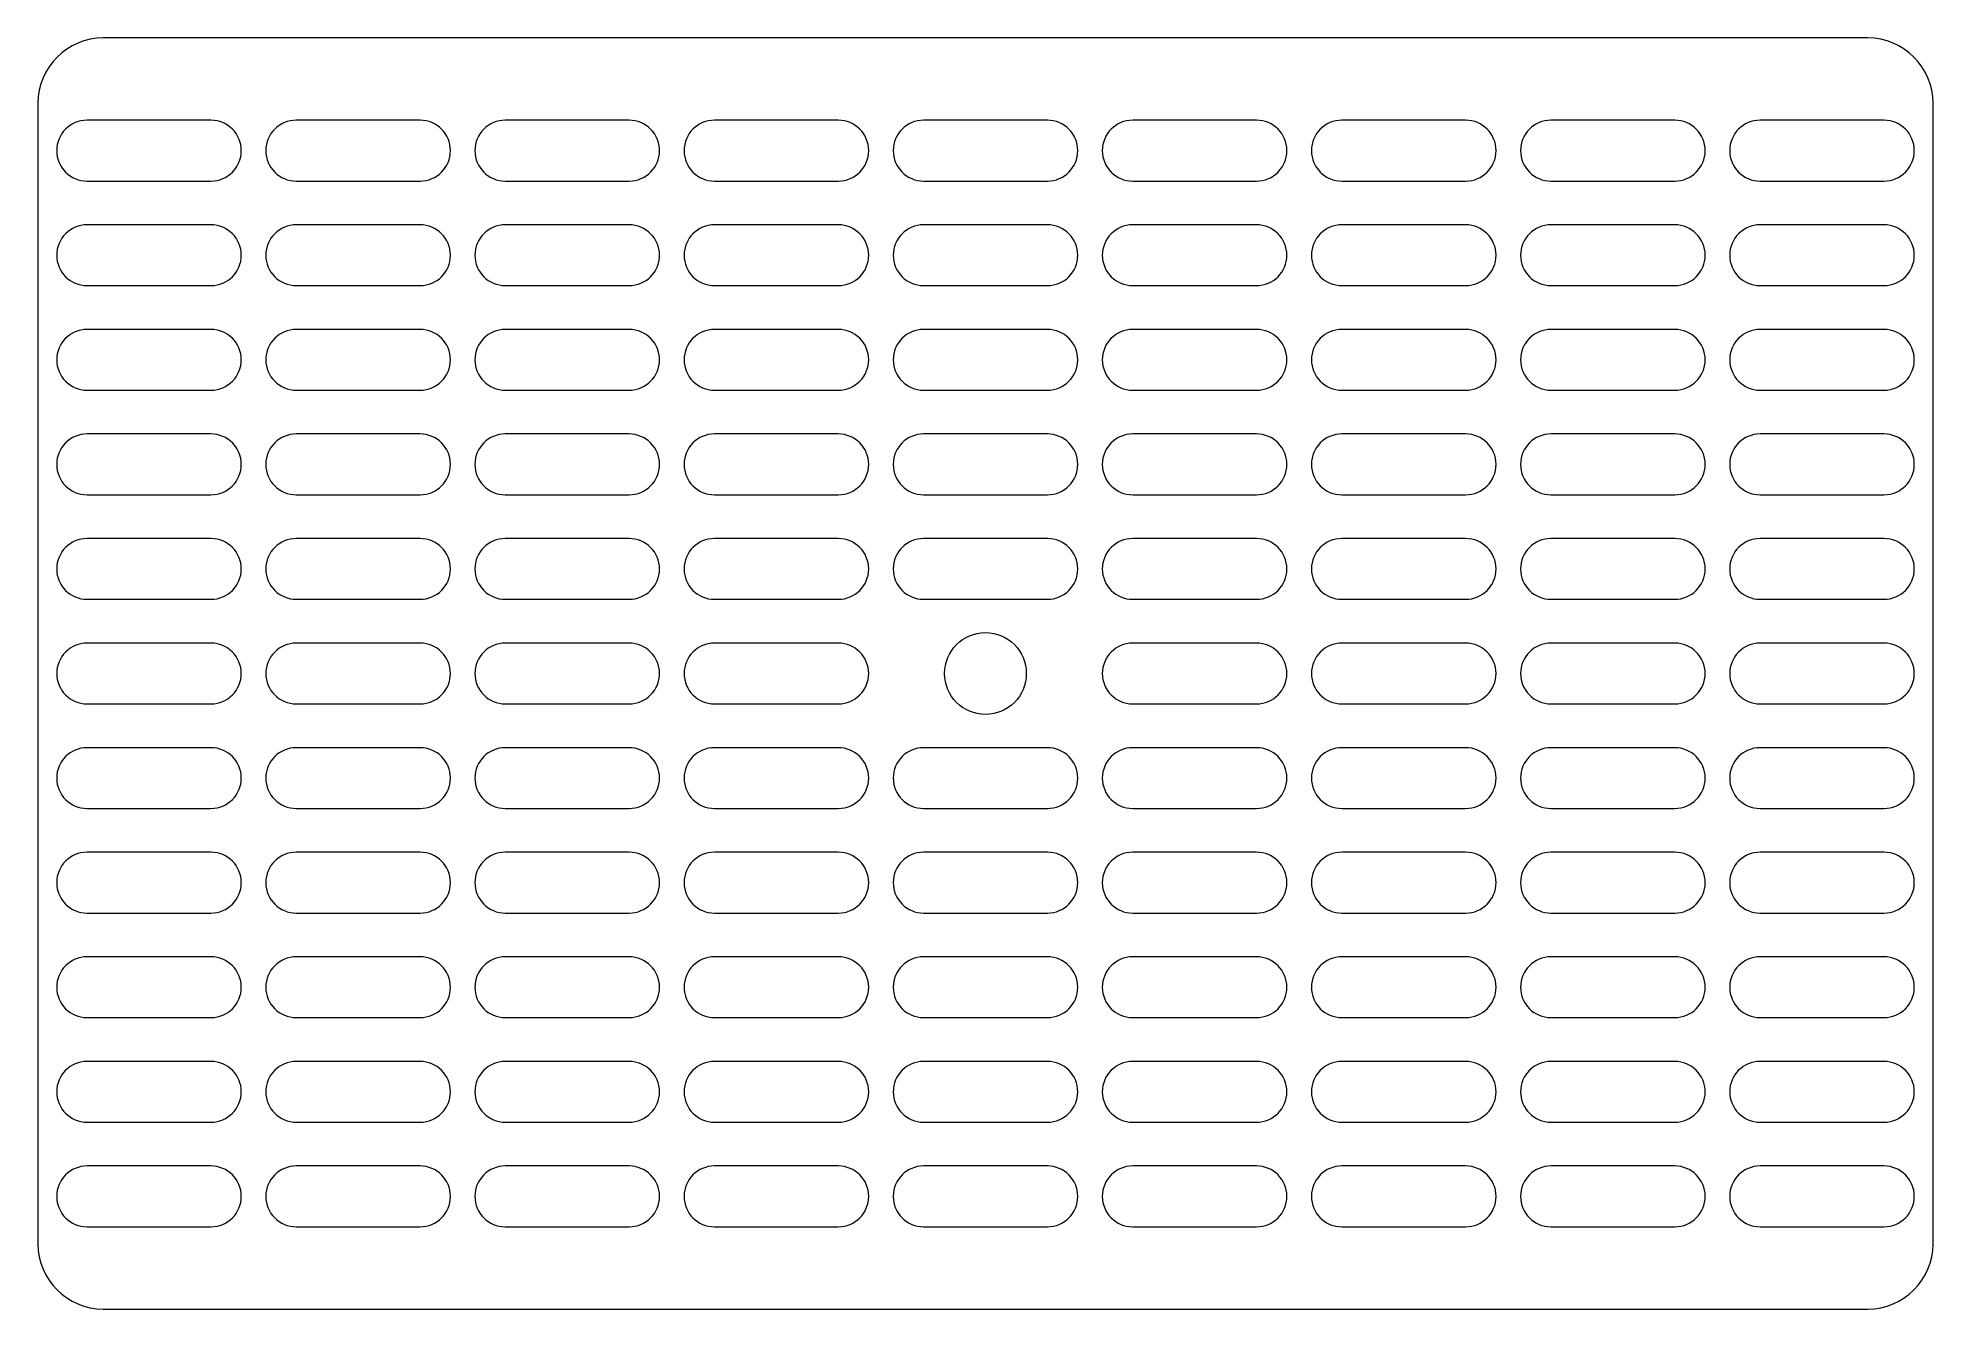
# Model space of a CAD drawing. Header units: inches. Extents: x 5.62 to 11.42, y 3.58 to 7.47.
import ezdxf

# ---------------------------------------------------------------- set-up
doc = ezdxf.new("R2010")
doc.units = ezdxf.units.IN
doc.header["$MEASUREMENT"] = 0

msp = doc.modelspace()

# ---------------------------------------------------------------- linework, layer by layer
at = {"color": 7, "linetype": 'Continuous', "lineweight": 15}
for p, q in [((11.2204, 7.4724), (5.8204, 7.4724)), ((5.6204, 7.2724), (5.6204, 3.7824)), ((11.4204, 3.7824), (11.4204, 7.2724)), ((6.1499, 7.2204), (5.7709, 7.2204)), ((6.7899, 7.2204), (6.4109, 7.2204)), ((7.4299, 7.2204), (7.0509, 7.2204)), ((8.0699, 7.2204), (7.6909, 7.2204)), ((8.7099, 7.2204), (8.3309, 7.2204)), ((9.3499, 7.2204), (8.9709, 7.2204)), ((9.9899, 7.2204), (9.6109, 7.2204)), ((10.6299, 7.2204), (10.2509, 7.2204)), ((11.2699, 7.2204), (10.8909, 7.2204)), ((5.7709, 7.0344), (6.1499, 7.0344)), ((6.4109, 7.0344), (6.7899, 7.0344)), ((7.0509, 7.0344), (7.4299, 7.0344)), ((7.6909, 7.0344), (8.0699, 7.0344)), ((8.3309, 7.0344), (8.7099, 7.0344)), ((8.9709, 7.0344), (9.3499, 7.0344)), ((9.6109, 7.0344), (9.9899, 7.0344)), ((10.2509, 7.0344), (10.6299, 7.0344)), ((10.8909, 7.0344), (11.2699, 7.0344)), ((6.1499, 6.9004), (5.7709, 6.9004)), ((6.7899, 6.9004), (6.4109, 6.9004)), ((7.4299, 6.9004), (7.0509, 6.9004)), ((8.0699, 6.9004), (7.6909, 6.9004)), ((8.7099, 6.9004), (8.3309, 6.9004)), ((9.3499, 6.9004), (8.9709, 6.9004)), ((9.9899, 6.9004), (9.6109, 6.9004)), ((10.6299, 6.9004), (10.2509, 6.9004)), ((11.2699, 6.9004), (10.8909, 6.9004)), ((5.7709, 6.7144), (6.1499, 6.7144)), ((6.4109, 6.7144), (6.7899, 6.7144)), ((7.0509, 6.7144), (7.4299, 6.7144)), ((7.6909, 6.7144), (8.0699, 6.7144)), ((8.3309, 6.7144), (8.7099, 6.7144)), ((8.9709, 6.7144), (9.3499, 6.7144)), ((9.6109, 6.7144), (9.9899, 6.7144)), ((10.2509, 6.7144), (10.6299, 6.7144)), ((10.8909, 6.7144), (11.2699, 6.7144)), ((6.1499, 6.5804), (5.7709, 6.5804)), ((6.7899, 6.5804), (6.4109, 6.5804)), ((7.4299, 6.5804), (7.0509, 6.5804)), ((8.0699, 6.5804), (7.6909, 6.5804)), ((8.7099, 6.5804), (8.3309, 6.5804)), ((9.3499, 6.5804), (8.9709, 6.5804)), ((9.9899, 6.5804), (9.6109, 6.5804)), ((10.6299, 6.5804), (10.2509, 6.5804)), ((11.2699, 6.5804), (10.8909, 6.5804)), ((5.7709, 6.3944), (6.1499, 6.3944)), ((6.4109, 6.3944), (6.7899, 6.3944)), ((7.0509, 6.3944), (7.4299, 6.3944)), ((7.6909, 6.3944), (8.0699, 6.3944)), ((8.3309, 6.3944), (8.7099, 6.3944)), ((8.9709, 6.3944), (9.3499, 6.3944)), ((9.6109, 6.3944), (9.9899, 6.3944)), ((10.2509, 6.3944), (10.6299, 6.3944)), ((10.8909, 6.3944), (11.2699, 6.3944)), ((6.1499, 6.2604), (5.7709, 6.2604)), ((6.7899, 6.2604), (6.4109, 6.2604)), ((7.4299, 6.2604), (7.0509, 6.2604)), ((8.0699, 6.2604), (7.6909, 6.2604)), ((8.7099, 6.2604), (8.3309, 6.2604)), ((9.3499, 6.2604), (8.9709, 6.2604)), ((9.9899, 6.2604), (9.6109, 6.2604)), ((10.6299, 6.2604), (10.2509, 6.2604)), ((11.2699, 6.2604), (10.8909, 6.2604)), ((5.7709, 6.0744), (6.1499, 6.0744)), ((6.4109, 6.0744), (6.7899, 6.0744)), ((7.0509, 6.0744), (7.4299, 6.0744)), ((7.6909, 6.0744), (8.0699, 6.0744)), ((8.3309, 6.0744), (8.7099, 6.0744)), ((8.9709, 6.0744), (9.3499, 6.0744)), ((9.6109, 6.0744), (9.9899, 6.0744)), ((10.2509, 6.0744), (10.6299, 6.0744)), ((10.8909, 6.0744), (11.2699, 6.0744)), ((6.1499, 5.9404), (5.7709, 5.9404)), ((6.7899, 5.9404), (6.4109, 5.9404)), ((7.4299, 5.9404), (7.0509, 5.9404)), ((8.0699, 5.9404), (7.6909, 5.9404)), ((8.7099, 5.9404), (8.3309, 5.9404)), ((9.3499, 5.9404), (8.9709, 5.9404)), ((9.9899, 5.9404), (9.6109, 5.9404)), ((10.6299, 5.9404), (10.2509, 5.9404)), ((11.2699, 5.9404), (10.8909, 5.9404)), ((5.7709, 5.7544), (6.1499, 5.7544)), ((6.4109, 5.7544), (6.7899, 5.7544)), ((7.0509, 5.7544), (7.4299, 5.7544)), ((7.6909, 5.7544), (8.0699, 5.7544)), ((8.3309, 5.7544), (8.7099, 5.7544)), ((8.9709, 5.7544), (9.3499, 5.7544)), ((9.6109, 5.7544), (9.9899, 5.7544)), ((10.2509, 5.7544), (10.6299, 5.7544)), ((10.8909, 5.7544), (11.2699, 5.7544)), ((6.1499, 5.6204), (5.7709, 5.6204)), ((6.7899, 5.6204), (6.4109, 5.6204)), ((7.4299, 5.6204), (7.0509, 5.6204)), ((8.0699, 5.6204), (7.6909, 5.6204)), ((9.3499, 5.6204), (8.9709, 5.6204)), ((9.9899, 5.6204), (9.6109, 5.6204)), ((10.6299, 5.6204), (10.2509, 5.6204)), ((11.2699, 5.6204), (10.8909, 5.6204)), ((5.7709, 5.4344), (6.1499, 5.4344)), ((6.4109, 5.4344), (6.7899, 5.4344)), ((7.0509, 5.4344), (7.4299, 5.4344)), ((7.6909, 5.4344), (8.0699, 5.4344)), ((8.9709, 5.4344), (9.3499, 5.4344)), ((9.6109, 5.4344), (9.9899, 5.4344)), ((10.2509, 5.4344), (10.6299, 5.4344)), ((10.8909, 5.4344), (11.2699, 5.4344)), ((6.1499, 5.3004), (5.7709, 5.3004)), ((6.7899, 5.3004), (6.4109, 5.3004)), ((7.4299, 5.3004), (7.0509, 5.3004)), ((8.0699, 5.3004), (7.6909, 5.3004)), ((8.7099, 5.3004), (8.3309, 5.3004)), ((9.3499, 5.3004), (8.9709, 5.3004)), ((9.9899, 5.3004), (9.6109, 5.3004)), ((10.6299, 5.3004), (10.2509, 5.3004)), ((11.2699, 5.3004), (10.8909, 5.3004)), ((5.7709, 5.1144), (6.1499, 5.1144)), ((6.4109, 5.1144), (6.7899, 5.1144)), ((7.0509, 5.1144), (7.4299, 5.1144)), ((7.6909, 5.1144), (8.0699, 5.1144)), ((8.3309, 5.1144), (8.7099, 5.1144)), ((8.9709, 5.1144), (9.3499, 5.1144)), ((9.6109, 5.1144), (9.9899, 5.1144)), ((10.2509, 5.1144), (10.6299, 5.1144)), ((10.8909, 5.1144), (11.2699, 5.1144)), ((6.1499, 4.9804), (5.7709, 4.9804)), ((6.7899, 4.9804), (6.4109, 4.9804)), ((7.4299, 4.9804), (7.0509, 4.9804)), ((8.0699, 4.9804), (7.6909, 4.9804)), ((8.7099, 4.9804), (8.3309, 4.9804)), ((9.3499, 4.9804), (8.9709, 4.9804)), ((9.9899, 4.9804), (9.6109, 4.9804)), ((10.6299, 4.9804), (10.2509, 4.9804)), ((11.2699, 4.9804), (10.8909, 4.9804)), ((5.7709, 4.7944), (6.1499, 4.7944)), ((6.4109, 4.7944), (6.7899, 4.7944)), ((7.0509, 4.7944), (7.4299, 4.7944)), ((7.6909, 4.7944), (8.0699, 4.7944)), ((8.3309, 4.7944), (8.7099, 4.7944)), ((8.9709, 4.7944), (9.3499, 4.7944)), ((9.6109, 4.7944), (9.9899, 4.7944)), ((10.2509, 4.7944), (10.6299, 4.7944)), ((10.8909, 4.7944), (11.2699, 4.7944)), ((6.1499, 4.6604), (5.7709, 4.6604)), ((6.7899, 4.6604), (6.4109, 4.6604)), ((7.4299, 4.6604), (7.0509, 4.6604)), ((8.0699, 4.6604), (7.6909, 4.6604)), ((8.7099, 4.6604), (8.3309, 4.6604)), ((9.3499, 4.6604), (8.9709, 4.6604)), ((9.9899, 4.6604), (9.6109, 4.6604)), ((10.6299, 4.6604), (10.2509, 4.6604)), ((11.2699, 4.6604), (10.8909, 4.6604)), ((5.7709, 4.4744), (6.1499, 4.4744)), ((6.4109, 4.4744), (6.7899, 4.4744)), ((7.0509, 4.4744), (7.4299, 4.4744)), ((7.6909, 4.4744), (8.0699, 4.4744)), ((8.3309, 4.4744), (8.7099, 4.4744)), ((8.9709, 4.4744), (9.3499, 4.4744)), ((9.6109, 4.4744), (9.9899, 4.4744)), ((10.2509, 4.4744), (10.6299, 4.4744)), ((10.8909, 4.4744), (11.2699, 4.4744)), ((6.1499, 4.3404), (5.7709, 4.3404)), ((6.7899, 4.3404), (6.4109, 4.3404)), ((7.4299, 4.3404), (7.0509, 4.3404)), ((8.0699, 4.3404), (7.6909, 4.3404)), ((8.7099, 4.3404), (8.3309, 4.3404)), ((9.3499, 4.3404), (8.9709, 4.3404)), ((9.9899, 4.3404), (9.6109, 4.3404)), ((10.6299, 4.3404), (10.2509, 4.3404)), ((11.2699, 4.3404), (10.8909, 4.3404)), ((5.7709, 4.1544), (6.1499, 4.1544)), ((6.4109, 4.1544), (6.7899, 4.1544)), ((7.0509, 4.1544), (7.4299, 4.1544)), ((7.6909, 4.1544), (8.0699, 4.1544)), ((8.3309, 4.1544), (8.7099, 4.1544)), ((8.9709, 4.1544), (9.3499, 4.1544)), ((9.6109, 4.1544), (9.9899, 4.1544)), ((10.2509, 4.1544), (10.6299, 4.1544)), ((10.8909, 4.1544), (11.2699, 4.1544)), ((6.1499, 4.0204), (5.7709, 4.0204)), ((6.7899, 4.0204), (6.4109, 4.0204)), ((7.4299, 4.0204), (7.0509, 4.0204)), ((8.0699, 4.0204), (7.6909, 4.0204)), ((8.7099, 4.0204), (8.3309, 4.0204)), ((9.3499, 4.0204), (8.9709, 4.0204)), ((9.9899, 4.0204), (9.6109, 4.0204)), ((10.6299, 4.0204), (10.2509, 4.0204)), ((11.2699, 4.0204), (10.8909, 4.0204)), ((5.7709, 3.8344), (6.1499, 3.8344)), ((6.4109, 3.8344), (6.7899, 3.8344)), ((7.0509, 3.8344), (7.4299, 3.8344)), ((7.6909, 3.8344), (8.0699, 3.8344)), ((8.3309, 3.8344), (8.7099, 3.8344)), ((8.9709, 3.8344), (9.3499, 3.8344)), ((9.6109, 3.8344), (9.9899, 3.8344)), ((10.2509, 3.8344), (10.6299, 3.8344)), ((10.8909, 3.8344), (11.2699, 3.8344)), ((5.8204, 3.5824), (11.2204, 3.5824))]:
    msp.add_line(p, q, dxfattribs=at)
msp.add_circle((8.5204, 5.5274), 0.125, dxfattribs=at)
for centre, radius, start, end in [((5.8204, 7.2724), 0.2, 90, 180), ((11.2204, 7.2724), 0.2, 0, 90), ((5.7709, 7.1274), 0.093, 90, 270), ((6.1499, 7.1274), 0.093, 270, 90), ((6.4109, 7.1274), 0.093, 90, 270), ((6.7899, 7.1274), 0.093, 270, 90), ((7.0509, 7.1274), 0.093, 90, 270), ((7.4299, 7.1274), 0.093, 270, 90), ((7.6909, 7.1274), 0.093, 90, 270), ((8.0699, 7.1274), 0.093, 270, 90), ((8.3309, 7.1274), 0.093, 90, 270), ((8.7099, 7.1274), 0.093, 270, 90), ((8.9709, 7.1274), 0.093, 90, 270), ((9.3499, 7.1274), 0.093, 270, 90), ((9.6109, 7.1274), 0.093, 90, 270), ((9.9899, 7.1274), 0.093, 270, 90), ((10.2509, 7.1274), 0.093, 90, 270), ((10.6299, 7.1274), 0.093, 270, 90), ((10.8909, 7.1274), 0.093, 90, 270), ((11.2699, 7.1274), 0.093, 270, 90), ((5.7709, 6.8074), 0.093, 90, 270), ((6.1499, 6.8074), 0.093, 270, 90), ((6.4109, 6.8074), 0.093, 90, 270), ((6.7899, 6.8074), 0.093, 270, 90), ((7.0509, 6.8074), 0.093, 90, 270), ((7.4299, 6.8074), 0.093, 270, 90), ((7.6909, 6.8074), 0.093, 90, 270), ((8.0699, 6.8074), 0.093, 270, 90), ((8.3309, 6.8074), 0.093, 90, 270), ((8.7099, 6.8074), 0.093, 270, 90), ((8.9709, 6.8074), 0.093, 90, 270), ((9.3499, 6.8074), 0.093, 270, 90), ((9.6109, 6.8074), 0.093, 90, 270), ((9.9899, 6.8074), 0.093, 270, 90), ((10.2509, 6.8074), 0.093, 90, 270), ((10.6299, 6.8074), 0.093, 270, 90), ((10.8909, 6.8074), 0.093, 90, 270), ((11.2699, 6.8074), 0.093, 270, 90), ((5.7709, 6.4874), 0.093, 90, 270), ((6.1499, 6.4874), 0.093, 270, 90), ((6.4109, 6.4874), 0.093, 90, 270), ((6.7899, 6.4874), 0.093, 270, 90), ((7.0509, 6.4874), 0.093, 90, 270), ((7.4299, 6.4874), 0.093, 270, 90), ((7.6909, 6.4874), 0.093, 90, 270), ((8.0699, 6.4874), 0.093, 270, 90), ((8.3309, 6.4874), 0.093, 90, 270), ((8.7099, 6.4874), 0.093, 270, 90), ((8.9709, 6.4874), 0.093, 90, 270), ((9.3499, 6.4874), 0.093, 270, 90), ((9.6109, 6.4874), 0.093, 90, 270), ((9.9899, 6.4874), 0.093, 270, 90), ((10.2509, 6.4874), 0.093, 90, 270), ((10.6299, 6.4874), 0.093, 270, 90), ((10.8909, 6.4874), 0.093, 90, 270), ((11.2699, 6.4874), 0.093, 270, 90), ((5.7709, 6.1674), 0.093, 90, 270), ((6.1499, 6.1674), 0.093, 270, 90), ((6.4109, 6.1674), 0.093, 90, 270), ((6.7899, 6.1674), 0.093, 270, 90), ((7.0509, 6.1674), 0.093, 90, 270), ((7.4299, 6.1674), 0.093, 270, 90), ((7.6909, 6.1674), 0.093, 90, 270), ((8.0699, 6.1674), 0.093, 270, 90), ((8.3309, 6.1674), 0.093, 90, 270), ((8.7099, 6.1674), 0.093, 270, 90), ((8.9709, 6.1674), 0.093, 90, 270), ((9.3499, 6.1674), 0.093, 270, 90), ((9.6109, 6.1674), 0.093, 90, 270), ((9.9899, 6.1674), 0.093, 270, 90), ((10.2509, 6.1674), 0.093, 90, 270), ((10.6299, 6.1674), 0.093, 270, 90), ((10.8909, 6.1674), 0.093, 90, 270), ((11.2699, 6.1674), 0.093, 270, 90), ((5.7709, 5.8474), 0.093, 90, 270), ((6.1499, 5.8474), 0.093, 270, 90), ((6.4109, 5.8474), 0.093, 90, 270), ((6.7899, 5.8474), 0.093, 270, 90), ((7.0509, 5.8474), 0.093, 90, 270), ((7.4299, 5.8474), 0.093, 270, 90), ((7.6909, 5.8474), 0.093, 90, 270), ((8.0699, 5.8474), 0.093, 270, 90), ((8.3309, 5.8474), 0.093, 90, 270), ((8.7099, 5.8474), 0.093, 270, 90), ((8.9709, 5.8474), 0.093, 90, 270), ((9.3499, 5.8474), 0.093, 270, 90), ((9.6109, 5.8474), 0.093, 90, 270), ((9.9899, 5.8474), 0.093, 270, 90), ((10.2509, 5.8474), 0.093, 90, 270), ((10.6299, 5.8474), 0.093, 270, 90), ((10.8909, 5.8474), 0.093, 90, 270), ((11.2699, 5.8474), 0.093, 270, 90), ((5.7709, 5.5274), 0.093, 90, 270), ((6.1499, 5.5274), 0.093, 270, 90), ((6.4109, 5.5274), 0.093, 90, 270), ((6.7899, 5.5274), 0.093, 270, 90), ((7.0509, 5.5274), 0.093, 90, 270), ((7.4299, 5.5274), 0.093, 270, 90), ((7.6909, 5.5274), 0.093, 90, 270), ((8.0699, 5.5274), 0.093, 270, 90), ((8.9709, 5.5274), 0.093, 90, 270), ((9.3499, 5.5274), 0.093, 270, 90), ((9.6109, 5.5274), 0.093, 90, 270), ((9.9899, 5.5274), 0.093, 270, 90), ((10.2509, 5.5274), 0.093, 90, 270), ((10.6299, 5.5274), 0.093, 270, 90), ((10.8909, 5.5274), 0.093, 90, 270), ((11.2699, 5.5274), 0.093, 270, 90), ((5.7709, 5.2074), 0.093, 90, 270), ((6.1499, 5.2074), 0.093, 270, 90), ((6.4109, 5.2074), 0.093, 90, 270), ((6.7899, 5.2074), 0.093, 270, 90), ((7.0509, 5.2074), 0.093, 90, 270), ((7.4299, 5.2074), 0.093, 270, 90), ((7.6909, 5.2074), 0.093, 90, 270), ((8.0699, 5.2074), 0.093, 270, 90), ((8.3309, 5.2074), 0.093, 90, 270), ((8.7099, 5.2074), 0.093, 270, 90), ((8.9709, 5.2074), 0.093, 90, 270), ((9.3499, 5.2074), 0.093, 270, 90), ((9.6109, 5.2074), 0.093, 90, 270), ((9.9899, 5.2074), 0.093, 270, 90), ((10.2509, 5.2074), 0.093, 90, 270), ((10.6299, 5.2074), 0.093, 270, 90), ((10.8909, 5.2074), 0.093, 90, 270), ((11.2699, 5.2074), 0.093, 270, 90), ((5.7709, 4.8874), 0.093, 90, 270), ((6.1499, 4.8874), 0.093, 270, 90), ((6.4109, 4.8874), 0.093, 90, 270), ((6.7899, 4.8874), 0.093, 270, 90), ((7.0509, 4.8874), 0.093, 90, 270), ((7.4299, 4.8874), 0.093, 270, 90), ((7.6909, 4.8874), 0.093, 90, 270), ((8.0699, 4.8874), 0.093, 270, 90), ((8.3309, 4.8874), 0.093, 90, 270), ((8.7099, 4.8874), 0.093, 270, 90), ((8.9709, 4.8874), 0.093, 90, 270), ((9.3499, 4.8874), 0.093, 270, 90), ((9.6109, 4.8874), 0.093, 90, 270), ((9.9899, 4.8874), 0.093, 270, 90), ((10.2509, 4.8874), 0.093, 90, 270), ((10.6299, 4.8874), 0.093, 270, 90), ((10.8909, 4.8874), 0.093, 90, 270), ((11.2699, 4.8874), 0.093, 270, 90), ((5.7709, 4.5674), 0.093, 90, 270), ((6.1499, 4.5674), 0.093, 270, 90), ((6.4109, 4.5674), 0.093, 90, 270), ((6.7899, 4.5674), 0.093, 270, 90), ((7.0509, 4.5674), 0.093, 90, 270), ((7.4299, 4.5674), 0.093, 270, 90), ((7.6909, 4.5674), 0.093, 90, 270), ((8.0699, 4.5674), 0.093, 270, 90), ((8.3309, 4.5674), 0.093, 90, 270), ((8.7099, 4.5674), 0.093, 270, 90), ((8.9709, 4.5674), 0.093, 90, 270), ((9.3499, 4.5674), 0.093, 270, 90), ((9.6109, 4.5674), 0.093, 90, 270), ((9.9899, 4.5674), 0.093, 270, 90), ((10.2509, 4.5674), 0.093, 90, 270), ((10.6299, 4.5674), 0.093, 270, 90), ((10.8909, 4.5674), 0.093, 90, 270), ((11.2699, 4.5674), 0.093, 270, 90), ((5.7709, 4.2474), 0.093, 90, 270), ((6.1499, 4.2474), 0.093, 270, 90), ((6.4109, 4.2474), 0.093, 90, 270), ((6.7899, 4.2474), 0.093, 270, 90), ((7.0509, 4.2474), 0.093, 90, 270), ((7.4299, 4.2474), 0.093, 270, 90), ((7.6909, 4.2474), 0.093, 90, 270), ((8.0699, 4.2474), 0.093, 270, 90), ((8.3309, 4.2474), 0.093, 90, 270), ((8.7099, 4.2474), 0.093, 270, 90), ((8.9709, 4.2474), 0.093, 90, 270), ((9.3499, 4.2474), 0.093, 270, 90), ((9.6109, 4.2474), 0.093, 90, 270), ((9.9899, 4.2474), 0.093, 270, 90), ((10.2509, 4.2474), 0.093, 90, 270), ((10.6299, 4.2474), 0.093, 270, 90), ((10.8909, 4.2474), 0.093, 90, 270), ((11.2699, 4.2474), 0.093, 270, 90), ((5.7709, 3.9274), 0.093, 90, 270), ((6.1499, 3.9274), 0.093, 270, 90), ((6.4109, 3.9274), 0.093, 90, 270), ((6.7899, 3.9274), 0.093, 270, 90), ((7.0509, 3.9274), 0.093, 90, 270), ((7.4299, 3.9274), 0.093, 270, 90), ((7.6909, 3.9274), 0.093, 90, 270), ((8.0699, 3.9274), 0.093, 270, 90), ((8.3309, 3.9274), 0.093, 90, 270), ((8.7099, 3.9274), 0.093, 270, 90), ((8.9709, 3.9274), 0.093, 90, 270), ((9.3499, 3.9274), 0.093, 270, 90), ((9.6109, 3.9274), 0.093, 90, 270), ((9.9899, 3.9274), 0.093, 270, 90), ((10.2509, 3.9274), 0.093, 90, 270), ((10.6299, 3.9274), 0.093, 270, 90), ((10.8909, 3.9274), 0.093, 90, 270), ((11.2699, 3.9274), 0.093, 270, 90), ((5.8204, 3.7824), 0.2, 180, 270), ((11.2204, 3.7824), 0.2, 270, 0)]:
    msp.add_arc(centre, radius, start, end, dxfattribs=at)

doc.saveas('drawing.dxf')
